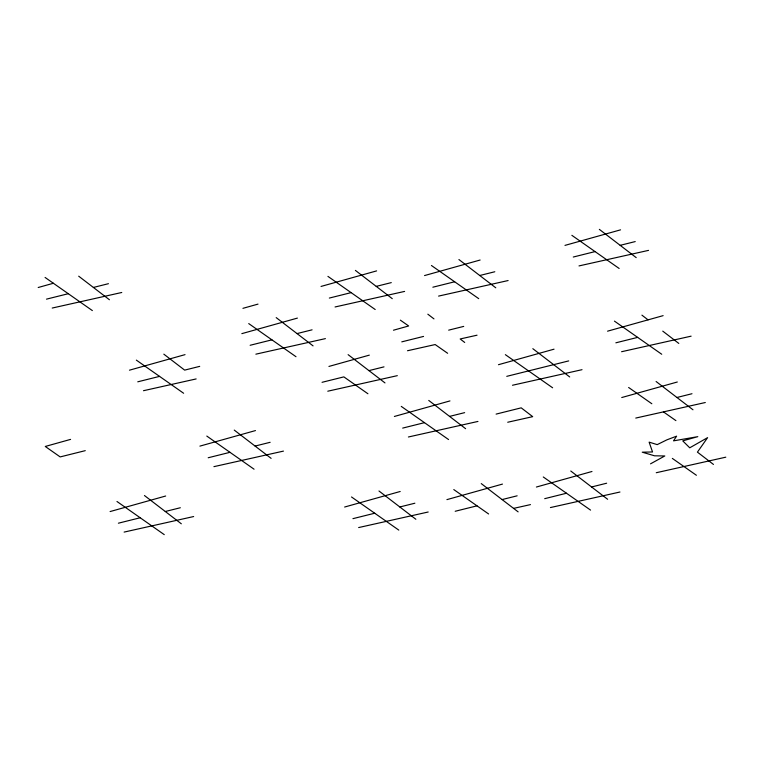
<?xml version="1.0" encoding="UTF-8"?>
<svg xmlns="http://www.w3.org/2000/svg" width="764" height="764" viewBox="0 0 764 764"><rect width="100%" height="100%" fill="white"/><g stroke="black" fill="none" stroke-linecap="round" stroke-linejoin="round"><path stroke-width="1.15" d="M650.536 463.834L664.795 455.965L654.557 455.812L642.237 452.192L652.532 451.973L649.123 442.136L657.202 444.619L666.896 439.844L676.598 436.168L673.523 440.857L697.809 436.655L682.739 440.866L689.739 447.809L707.607 437.638L697.427 452.135L713.471 464.436M38.2 287.503L53.375 283.263M242.933 308.331L258.012 304.11M321.042 286.433L376.614 270.895M424.555 275.565L480.126 260.027M241.835 333.639L297.406 318.101M564.978 245.387L620.549 229.849M129.469 370.177L185.041 354.639M393.479 330.21L408.654 325.97L400.365 320.154M328.931 366.433L369.327 355.136M70.575 439.386L45.257 446.462L60.165 456.92L85.272 450.655M607.561 331.175L663.133 315.647M199.901 446.119L255.472 430.581M498.472 364.705L554.043 349.177M394.386 416.456L449.958 400.919M110.102 511.555L165.673 496.017M621.743 397.538L677.315 382M344.631 507.029L400.202 491.491M446.911 499.627L502.473 484.089M536.404 487.031L591.976 471.493M46.499 299.144L68.282 293.71M93.389 287.455L108.44 283.692M329.341 298.065L351.125 292.631M376.232 286.376L391.283 282.623M432.854 287.207L454.647 281.773M479.744 275.508L494.805 271.755M573.277 257.029L595.07 251.595M620.167 245.339L635.228 241.577M250.134 345.28L271.927 339.846M297.024 333.582L312.084 329.828M137.759 381.819L159.552 376.385M199.71 366.367L184.649 370.12L163.821 354.152M401.778 341.852L423.562 336.418M448.669 330.153L463.719 326.4M322.055 382.315L343.848 376.881L367.923 393.756M368.945 370.616L384.005 366.863M615.86 342.816L637.644 337.382M506.761 376.346L568.712 360.904M208.2 457.76L229.983 452.326M255.09 446.061L270.141 442.308M402.685 428.098L424.469 422.664M449.576 416.399L464.636 412.646M496.103 414.107L521.21 407.842L532.699 416.657L507.716 422.244M118.391 523.197L140.184 517.763M165.291 511.498L180.342 507.745M676.933 397.49L691.993 393.727M352.93 518.66L374.713 513.227M399.82 506.971L414.871 503.218M455.201 511.269L476.994 505.835M502.091 499.57L517.152 495.817M544.694 498.672L566.487 493.238M591.584 486.974L606.645 483.22M52.219 308.045L121.762 292.488M335.062 306.966L404.605 291.418M438.584 296.098L508.117 280.55M578.997 265.92L648.54 250.372M255.864 354.171L325.397 338.624M143.489 390.71L196.147 378.934M407.498 350.743L435.174 344.554L447.647 353.293M477.042 335.195L460.167 338.968L464.703 342.453M327.775 391.206L397.318 375.659M621.581 351.717L691.124 336.16M512.491 385.247L582.025 369.69M213.92 466.651L283.463 451.104M408.406 436.989L477.949 421.442M124.121 532.088L193.664 516.54M635.763 418.07L705.306 402.523M358.65 527.561L428.193 512.004M656.257 472.725L725.8 457.178M513.589 508.385L530.464 504.612M550.424 507.563L619.957 492.016M571.864 235.331L619.146 268.47M614.447 321.119L661.729 354.257M628.629 387.482L651.835 403.745M663.448 411.882L675.911 420.62M431.44 265.509L478.722 298.648M672.33 458.4L696.405 475.275M505.348 354.649L552.63 387.787M327.928 276.377L375.2 309.516M543.28 476.975L590.562 510.113M401.272 406.4L448.554 439.539M248.72 323.583L296.002 356.721M453.787 489.571L488.607 513.971M45.086 277.447L92.358 310.585M351.516 496.972L398.789 530.101M136.345 360.121L183.627 393.259M206.786 436.063L254.059 469.201M116.978 501.499L164.26 534.638M599.339 229.362L636.211 257.63M641.922 315.15L648.053 319.858M662.751 331.127L678.795 343.418M656.104 381.513L692.977 409.781M458.916 259.54L495.788 287.808M532.823 348.68L569.696 376.948M427.84 314.185L433.971 318.894M355.394 270.399L392.266 298.676M570.756 471.006L607.628 499.274M428.747 400.431L465.62 428.699M348.117 354.649L384.989 382.917M276.196 317.614L313.068 345.882M481.263 483.602L518.135 511.87M378.982 490.994L415.855 519.262M78.692 276.186L109.424 299.746M234.252 430.094L271.124 458.362M144.453 495.53L181.326 523.798"/></g></svg>
